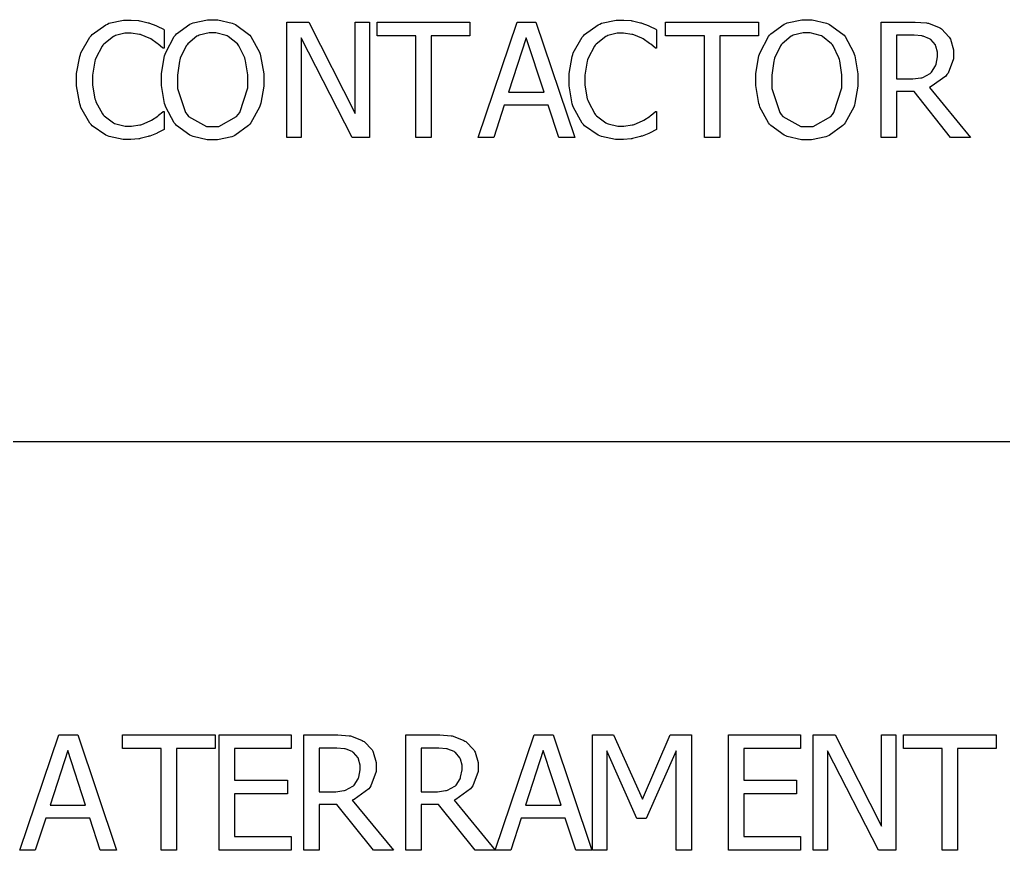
# Model space of a CAD drawing. Header units: millimetres. Extents: x 1974 to 2099, y 1386 to 1555.
# Drawn here: x 2073.307 to 2074.746, y 1479.767 to 1480.982 of the extents above; entities that cross this region are included whole.
import ezdxf

# ---------------------------------------------------------------- set-up
doc = ezdxf.new("R2010")
doc.units = ezdxf.units.MM
doc.layers.add('TEXTO', color=4, linetype='Continuous')

msp = doc.modelspace()

# ---------------------------------------------------------------- linework, layer by layer
at = {"layer": 'TEXTO', "color": 0}
for p, q in [((2073.4128, 1480.9604), (2073.4327, 1480.9747)), ((2073.4327, 1480.9747), (2073.435, 1480.9757)), ((2073.435, 1480.9757), (2073.4373, 1480.9768)), ((2073.4373, 1480.9768), (2073.4588, 1480.9816)), ((2073.4588, 1480.9816), (2073.466, 1480.9816)), ((2073.466, 1480.9816), (2073.47, 1480.9816)), ((2073.47, 1480.9816), (2073.4807, 1480.9807)), ((2073.4807, 1480.9807), (2073.482, 1480.9804)), ((2073.482, 1480.9804), (2073.4832, 1480.9802)), ((2073.4832, 1480.9802), (2073.4947, 1480.9777)), ((2073.4947, 1480.9777), (2073.4958, 1480.9773)), ((2073.4958, 1480.9773), (2073.4966, 1480.977)), ((2073.4966, 1480.977), (2073.506, 1480.9735)), ((2073.506, 1480.9735), (2073.5069, 1480.973)), ((2073.5069, 1480.973), (2073.5078, 1480.9726)), ((2073.5078, 1480.9726), (2073.5172, 1480.968)), ((2073.5361, 1480.9612), (2073.5558, 1480.9754)), ((2073.5558, 1480.9754), (2073.5581, 1480.9763)), ((2073.5581, 1480.9763), (2073.5604, 1480.9773)), ((2073.5604, 1480.9773), (2073.5817, 1480.9821)), ((2073.5817, 1480.9821), (2073.5889, 1480.9821)), ((2073.5889, 1480.9821), (2073.5967, 1480.9821)), ((2073.5967, 1480.9821), (2073.6177, 1480.9772)), ((2073.6177, 1480.9772), (2073.62, 1480.9761)), ((2073.62, 1480.9761), (2073.6223, 1480.9752)), ((2073.6223, 1480.9752), (2073.6417, 1480.9611)), ((2073.6977, 1480.8097), (2073.6977, 1480.9786)), ((2073.6977, 1480.9786), (2073.7296, 1480.9786)), ((2073.7296, 1480.9786), (2073.7976, 1480.8449)), ((2073.7976, 1480.8449), (2073.7976, 1480.9786)), ((2073.7976, 1480.9786), (2073.8185, 1480.9786)), ((2073.8185, 1480.9786), (2073.8185, 1480.8097)), ((2073.8185, 1480.9786), (2073.8185, 1480.9786)), ((2073.8295, 1480.9586), (2073.8295, 1480.9786)), ((2073.8295, 1480.9786), (2073.9654, 1480.9786)), ((2073.9654, 1480.9786), (2073.9654, 1480.9586)), ((2073.9774, 1480.8097), (2074.0344, 1480.9786)), ((2074.0344, 1480.9786), (2074.062, 1480.9786)), ((2074.062, 1480.9786), (2074.119, 1480.8097)), ((2074.1331, 1480.9604), (2074.153, 1480.9747)), ((2074.153, 1480.9747), (2074.1554, 1480.9757)), ((2074.1554, 1480.9757), (2074.1576, 1480.9768)), ((2074.1576, 1480.9768), (2074.1791, 1480.9816)), ((2074.1791, 1480.9816), (2074.1863, 1480.9816)), ((2074.1863, 1480.9816), (2074.1903, 1480.9816)), ((2074.1903, 1480.9816), (2074.201, 1480.9807)), ((2074.201, 1480.9807), (2074.2022, 1480.9804)), ((2074.2022, 1480.9804), (2074.2034, 1480.9802)), ((2074.2034, 1480.9802), (2074.2149, 1480.9777)), ((2074.2149, 1480.9777), (2074.216, 1480.9773)), ((2074.216, 1480.9773), (2074.2169, 1480.977)), ((2074.2169, 1480.977), (2074.2263, 1480.9735)), ((2074.2263, 1480.9735), (2074.2273, 1480.973)), ((2074.2273, 1480.973), (2074.2281, 1480.9726)), ((2074.2281, 1480.9726), (2074.2375, 1480.968)), ((2074.2517, 1480.9586), (2074.2517, 1480.9786)), ((2074.2517, 1480.9786), (2074.3876, 1480.9786)), ((2074.3876, 1480.9786), (2074.3876, 1480.9586)), ((2074.4054, 1480.9612), (2074.4251, 1480.9754)), ((2074.4251, 1480.9754), (2074.4274, 1480.9763)), ((2074.4274, 1480.9763), (2074.4296, 1480.9773)), ((2074.4296, 1480.9773), (2074.451, 1480.9821)), ((2074.451, 1480.9821), (2074.4582, 1480.9821)), ((2074.4582, 1480.9821), (2074.4659, 1480.9821)), ((2074.4659, 1480.9821), (2074.487, 1480.9772)), ((2074.487, 1480.9772), (2074.4893, 1480.9761)), ((2074.4893, 1480.9761), (2074.4915, 1480.9752)), ((2074.4915, 1480.9752), (2074.5109, 1480.9611)), ((2074.567, 1480.8097), (2074.567, 1480.9786)), ((2074.567, 1480.9786), (2074.6105, 1480.9786)), ((2074.6105, 1480.9786), (2074.6166, 1480.9786)), ((2074.6166, 1480.9786), (2074.6332, 1480.9773)), ((2074.6332, 1480.9773), (2074.6349, 1480.977)), ((2074.6349, 1480.977), (2074.6364, 1480.9768)), ((2074.6364, 1480.9768), (2074.652, 1480.9706)), ((2074.652, 1480.9706), (2074.6535, 1480.9696)), ((2074.6535, 1480.9696), (2074.655, 1480.9688)), ((2074.655, 1480.9688), (2074.6666, 1480.9566)), ((2073.3963, 1480.9336), (2073.4094, 1480.9565)), ((2073.4094, 1480.9565), (2073.4112, 1480.9585)), ((2073.4112, 1480.9585), (2073.4128, 1480.9604)), ((2073.4438, 1480.9574), (2073.4296, 1480.9465)), ((2073.4454, 1480.9581), (2073.4438, 1480.9574)), ((2073.447, 1480.9588), (2073.4454, 1480.9581)), ((2073.4607, 1480.9625), (2073.447, 1480.9588)), ((2073.4658, 1480.9625), (2073.4607, 1480.9625)), ((2073.4699, 1480.9625), (2073.4658, 1480.9625)), ((2073.4821, 1480.9606), (2073.4699, 1480.9625)), ((2073.4833, 1480.9602), (2073.4821, 1480.9606)), ((2073.4846, 1480.9599), (2073.4833, 1480.9602)), ((2073.4963, 1480.955), (2073.4846, 1480.9599)), ((2073.4974, 1480.9545), (2073.4963, 1480.955)), ((2073.4985, 1480.9539), (2073.4974, 1480.9545)), ((2073.5172, 1480.968), (2073.5182, 1480.9674)), ((2073.5182, 1480.9674), (2073.5182, 1480.9403)), ((2073.5204, 1480.9343), (2073.5329, 1480.9573)), ((2073.5329, 1480.9573), (2073.5346, 1480.9593)), ((2073.5346, 1480.9593), (2073.5361, 1480.9612)), ((2073.5661, 1480.9578), (2073.5526, 1480.9468)), ((2073.5676, 1480.9585), (2073.5661, 1480.9578)), ((2073.5691, 1480.9593), (2073.5676, 1480.9585)), ((2073.5837, 1480.9627), (2073.5691, 1480.9593)), ((2073.589, 1480.9627), (2073.5837, 1480.9627)), ((2073.5938, 1480.9627), (2073.589, 1480.9627)), ((2073.6087, 1480.9591), (2073.5938, 1480.9627)), ((2073.6103, 1480.9583), (2073.6087, 1480.9591)), ((2073.6119, 1480.9577), (2073.6103, 1480.9583)), ((2073.6253, 1480.9467), (2073.6119, 1480.9577)), ((2073.6417, 1480.9611), (2073.6433, 1480.9593)), ((2073.6433, 1480.9593), (2073.6449, 1480.9574)), ((2073.6433, 1480.9593), (2073.6433, 1480.9593)), ((2073.6449, 1480.9574), (2073.6574, 1480.9345)), ((2073.7933, 1480.8097), (2073.7187, 1480.9554)), ((2073.7187, 1480.9554), (2073.7187, 1480.8097)), ((2073.8862, 1480.9586), (2073.8295, 1480.9586)), ((2073.8862, 1480.8097), (2073.8862, 1480.9586)), ((2073.9654, 1480.9586), (2073.9087, 1480.9586)), ((2073.9087, 1480.9586), (2073.9087, 1480.8097)), ((2074.0477, 1480.9557), (2074.0217, 1480.8761)), ((2074.0738, 1480.8761), (2074.0477, 1480.9557)), ((2074.1166, 1480.9336), (2074.1297, 1480.9565)), ((2074.1297, 1480.9565), (2074.1314, 1480.9585)), ((2074.1314, 1480.9585), (2074.1331, 1480.9604)), ((2074.164, 1480.9574), (2074.1499, 1480.9465)), ((2074.1656, 1480.9581), (2074.164, 1480.9574)), ((2074.1672, 1480.9588), (2074.1656, 1480.9581)), ((2074.181, 1480.9625), (2074.1672, 1480.9588)), ((2074.1861, 1480.9625), (2074.181, 1480.9625)), ((2074.1902, 1480.9625), (2074.1861, 1480.9625)), ((2074.2024, 1480.9606), (2074.1902, 1480.9625)), ((2074.2037, 1480.9602), (2074.2024, 1480.9606)), ((2074.2049, 1480.9599), (2074.2037, 1480.9602)), ((2074.2167, 1480.955), (2074.2049, 1480.9599)), ((2074.2177, 1480.9545), (2074.2167, 1480.955)), ((2074.2188, 1480.9539), (2074.2177, 1480.9545)), ((2074.2375, 1480.968), (2074.2385, 1480.9674)), ((2074.2385, 1480.9674), (2074.2385, 1480.9403)), ((2074.3084, 1480.9586), (2074.2517, 1480.9586)), ((2074.3084, 1480.8097), (2074.3084, 1480.9586)), ((2074.3876, 1480.9586), (2074.3309, 1480.9586)), ((2074.3309, 1480.9586), (2074.3309, 1480.8097)), ((2074.3897, 1480.9343), (2074.4022, 1480.9573)), ((2074.4022, 1480.9573), (2074.4038, 1480.9593)), ((2074.4038, 1480.9593), (2074.4054, 1480.9612)), ((2074.4353, 1480.9578), (2074.4219, 1480.9468)), ((2074.4369, 1480.9585), (2074.4353, 1480.9578)), ((2074.4384, 1480.9593), (2074.4369, 1480.9585)), ((2074.4529, 1480.9627), (2074.4384, 1480.9593)), ((2074.4582, 1480.9627), (2074.4529, 1480.9627)), ((2074.4631, 1480.9627), (2074.4582, 1480.9627)), ((2074.4779, 1480.9591), (2074.4631, 1480.9627)), ((2074.4796, 1480.9583), (2074.4779, 1480.9591)), ((2074.4811, 1480.9577), (2074.4796, 1480.9583)), ((2074.4945, 1480.9467), (2074.4811, 1480.9577)), ((2074.5109, 1480.9611), (2074.5126, 1480.9593)), ((2074.5126, 1480.9593), (2074.5141, 1480.9574)), ((2074.5126, 1480.9593), (2074.5126, 1480.9593)), ((2074.5141, 1480.9574), (2074.5266, 1480.9345)), ((2074.6116, 1480.9593), (2074.5894, 1480.9593)), ((2074.5894, 1480.9593), (2074.5894, 1480.8956)), ((2074.6153, 1480.9593), (2074.6116, 1480.9593)), ((2074.6264, 1480.9583), (2074.6153, 1480.9593)), ((2074.6274, 1480.9581), (2074.6264, 1480.9583)), ((2074.6285, 1480.9579), (2074.6274, 1480.9581)), ((2074.6377, 1480.9541), (2074.6285, 1480.9579)), ((2074.6666, 1480.9566), (2074.6675, 1480.955)), ((2074.6675, 1480.955), (2074.6684, 1480.9536)), ((2073.4272, 1480.9436), (2073.418, 1480.9256)), ((2073.4284, 1480.945), (2073.4272, 1480.9436)), ((2073.4296, 1480.9465), (2073.4284, 1480.945)), ((2073.508, 1480.9475), (2073.4985, 1480.9539)), ((2073.5088, 1480.9468), (2073.508, 1480.9475)), ((2073.5095, 1480.9462), (2073.5088, 1480.9468)), ((2073.5158, 1480.9408), (2073.5095, 1480.9462)), ((2073.5164, 1480.9403), (2073.5158, 1480.9408)), ((2073.5182, 1480.9403), (2073.5164, 1480.9403)), ((2073.5503, 1480.9439), (2073.5417, 1480.9259)), ((2073.5515, 1480.9452), (2073.5503, 1480.9439)), ((2073.5526, 1480.9468), (2073.5515, 1480.9452)), ((2073.6264, 1480.9452), (2073.6253, 1480.9467)), ((2073.6275, 1480.9439), (2073.6264, 1480.9452)), ((2073.6359, 1480.9261), (2073.6275, 1480.9439)), ((2074.1475, 1480.9436), (2074.1383, 1480.9256)), ((2074.1488, 1480.945), (2074.1475, 1480.9436)), ((2074.1499, 1480.9465), (2074.1488, 1480.945)), ((2074.2283, 1480.9475), (2074.2188, 1480.9539)), ((2074.2291, 1480.9468), (2074.2283, 1480.9475)), ((2074.2299, 1480.9462), (2074.2291, 1480.9468)), ((2074.2362, 1480.9408), (2074.2299, 1480.9462)), ((2074.2367, 1480.9403), (2074.2362, 1480.9408)), ((2074.2385, 1480.9403), (2074.2367, 1480.9403)), ((2074.4195, 1480.9439), (2074.411, 1480.9259)), ((2074.4207, 1480.9452), (2074.4195, 1480.9439)), ((2074.4219, 1480.9468), (2074.4207, 1480.9452)), ((2074.4957, 1480.9452), (2074.4945, 1480.9467)), ((2074.4967, 1480.9439), (2074.4957, 1480.9452)), ((2074.5052, 1480.9261), (2074.4967, 1480.9439)), ((2074.6386, 1480.9535), (2074.6377, 1480.9541)), ((2074.6394, 1480.9529), (2074.6386, 1480.9535)), ((2074.6462, 1480.9452), (2074.6394, 1480.9529)), ((2074.6466, 1480.9442), (2074.6462, 1480.9452)), ((2074.647, 1480.9433), (2074.6466, 1480.9442)), ((2074.6492, 1480.9344), (2074.647, 1480.9433)), ((2074.6684, 1480.9536), (2074.6726, 1480.938)), ((2073.39, 1480.9033), (2073.3945, 1480.9283)), ((2073.3945, 1480.9283), (2073.3955, 1480.931)), ((2073.3955, 1480.931), (2073.3963, 1480.9336)), ((2073.418, 1480.9256), (2073.4174, 1480.9233)), ((2073.5143, 1480.9036), (2073.5186, 1480.929)), ((2073.5186, 1480.929), (2073.5195, 1480.9316)), ((2073.5195, 1480.9316), (2073.5204, 1480.9343)), ((2073.5417, 1480.9259), (2073.5412, 1480.9236)), ((2073.6366, 1480.9238), (2073.6359, 1480.9261)), ((2073.6574, 1480.9345), (2073.6583, 1480.9317)), ((2073.6583, 1480.9317), (2073.6592, 1480.929)), ((2073.6592, 1480.929), (2073.6637, 1480.9029)), ((2074.1104, 1480.9033), (2074.1147, 1480.9283)), ((2074.1147, 1480.9283), (2074.1157, 1480.931)), ((2074.1157, 1480.931), (2074.1166, 1480.9336)), ((2074.1383, 1480.9256), (2074.1376, 1480.9233)), ((2074.3835, 1480.9036), (2074.3879, 1480.929)), ((2074.3879, 1480.929), (2074.3888, 1480.9316)), ((2074.3888, 1480.9316), (2074.3897, 1480.9343)), ((2074.411, 1480.9259), (2074.4104, 1480.9236)), ((2074.5059, 1480.9238), (2074.5052, 1480.9261)), ((2074.5266, 1480.9345), (2074.5276, 1480.9317)), ((2074.5276, 1480.9317), (2074.5285, 1480.929)), ((2074.5285, 1480.929), (2074.5329, 1480.9029)), ((2074.6472, 1480.9168), (2074.6492, 1480.9276)), ((2074.6492, 1480.9311), (2074.6492, 1480.9344)), ((2074.6492, 1480.9276), (2074.6492, 1480.9311)), ((2074.6492, 1480.9311), (2074.6492, 1480.9311)), ((2074.6726, 1480.938), (2074.6726, 1480.9327)), ((2074.6726, 1480.9327), (2074.6726, 1480.925)), ((2073.4167, 1480.9212), (2073.4134, 1480.9008)), ((2073.4174, 1480.9233), (2073.4167, 1480.9212)), ((2073.5406, 1480.9215), (2073.5377, 1480.901)), ((2073.5412, 1480.9236), (2073.5406, 1480.9215)), ((2073.6372, 1480.9217), (2073.6366, 1480.9238)), ((2073.6403, 1480.9016), (2073.6372, 1480.9217)), ((2074.1369, 1480.9212), (2074.1337, 1480.9008)), ((2074.1376, 1480.9233), (2074.1369, 1480.9212)), ((2074.4098, 1480.9215), (2074.4069, 1480.901)), ((2074.4104, 1480.9236), (2074.4098, 1480.9215)), ((2074.5065, 1480.9217), (2074.5059, 1480.9238)), ((2074.5096, 1480.9016), (2074.5065, 1480.9217)), ((2074.6404, 1480.9052), (2074.6464, 1480.9146)), ((2074.6464, 1480.9146), (2074.6468, 1480.9157)), ((2074.6468, 1480.9157), (2074.6472, 1480.9168)), ((2074.6726, 1480.925), (2074.6648, 1480.9038)), ((2073.39, 1480.8939), (2073.39, 1480.9033)), ((2073.4134, 1480.9008), (2073.4134, 1480.8939)), ((2073.5143, 1480.8941), (2073.5143, 1480.9036)), ((2073.5377, 1480.901), (2073.5377, 1480.8941)), ((2073.6403, 1480.8941), (2073.6403, 1480.9016)), ((2073.6637, 1480.9029), (2073.6637, 1480.8941)), ((2074.1104, 1480.8939), (2074.1104, 1480.9033)), ((2074.1337, 1480.9008), (2074.1337, 1480.8939)), ((2074.3835, 1480.8941), (2074.3835, 1480.9036)), ((2074.4069, 1480.901), (2074.4069, 1480.8941)), ((2074.5096, 1480.8941), (2074.5096, 1480.9016)), ((2074.5329, 1480.9029), (2074.5329, 1480.8941)), ((2074.6135, 1480.8956), (2074.6252, 1480.8971)), ((2074.6252, 1480.8971), (2074.6266, 1480.8972)), ((2074.6266, 1480.8972), (2074.6278, 1480.8975)), ((2074.6278, 1480.8975), (2074.6387, 1480.9034)), ((2074.6387, 1480.9034), (2074.6396, 1480.9043)), ((2074.6396, 1480.9043), (2074.6404, 1480.9052)), ((2074.6617, 1480.8997), (2074.6403, 1480.8843)), ((2074.6632, 1480.9017), (2074.6617, 1480.8997)), ((2074.6648, 1480.9038), (2074.6632, 1480.9017)), ((2073.39, 1480.8852), (2073.39, 1480.8939)), ((2073.3946, 1480.859), (2073.39, 1480.8852)), ((2073.4134, 1480.8939), (2073.4134, 1480.8865)), ((2073.4134, 1480.8865), (2073.4168, 1480.8662)), ((2073.5143, 1480.8856), (2073.5143, 1480.8941)), ((2073.5186, 1480.8597), (2073.5143, 1480.8856)), ((2073.5377, 1480.8941), (2073.5377, 1480.8815)), ((2073.6287, 1480.8462), (2073.6403, 1480.8822)), ((2073.6403, 1480.8822), (2073.6403, 1480.8941)), ((2073.6403, 1480.8941), (2073.6403, 1480.8941)), ((2073.6637, 1480.8849), (2073.6593, 1480.8598)), ((2073.6637, 1480.8941), (2073.6637, 1480.8849)), ((2074.1104, 1480.8852), (2074.1104, 1480.8939)), ((2074.1149, 1480.859), (2074.1104, 1480.8852)), ((2074.1337, 1480.8939), (2074.1337, 1480.8865)), ((2074.1337, 1480.8865), (2074.1371, 1480.8662)), ((2074.3835, 1480.8856), (2074.3835, 1480.8941)), ((2074.3879, 1480.8597), (2074.3835, 1480.8856)), ((2074.4069, 1480.8941), (2074.4069, 1480.8815)), ((2074.4979, 1480.8462), (2074.5096, 1480.8822)), ((2074.5096, 1480.8822), (2074.5096, 1480.8941)), ((2074.5096, 1480.8941), (2074.5096, 1480.8941)), ((2074.5329, 1480.8849), (2074.5286, 1480.8598)), ((2074.5329, 1480.8941), (2074.5329, 1480.8849)), ((2074.5894, 1480.8956), (2074.6092, 1480.8956)), ((2074.6092, 1480.8956), (2074.6135, 1480.8956)), ((2074.6403, 1480.8843), (2074.6376, 1480.8831)), ((2074.6376, 1480.8831), (2074.6978, 1480.8097)), ((2074.6376, 1480.8831), (2074.6376, 1480.8831)), ((2073.5377, 1480.8815), (2073.5492, 1480.8462)), ((2074.0217, 1480.8761), (2074.0738, 1480.8761)), ((2074.0217, 1480.8761), (2074.0217, 1480.8761)), ((2074.4069, 1480.8815), (2074.4185, 1480.8462)), ((2074.615, 1480.8769), (2074.5894, 1480.8769)), ((2074.5894, 1480.8769), (2074.5894, 1480.8097)), ((2074.6686, 1480.8097), (2074.615, 1480.8769)), ((2073.3955, 1480.8562), (2073.3946, 1480.859)), ((2073.3964, 1480.8535), (2073.3955, 1480.8562)), ((2073.4095, 1480.8306), (2073.3964, 1480.8535)), ((2073.4168, 1480.8662), (2073.4176, 1480.8641)), ((2073.4176, 1480.8641), (2073.4183, 1480.862)), ((2073.4183, 1480.862), (2073.4277, 1480.8444)), ((2073.5195, 1480.8569), (2073.5186, 1480.8597)), ((2073.5203, 1480.8541), (2073.5195, 1480.8569)), ((2073.5328, 1480.8312), (2073.5203, 1480.8541)), ((2073.6576, 1480.8543), (2073.645, 1480.8312)), ((2073.6584, 1480.857), (2073.6576, 1480.8543)), ((2073.6593, 1480.8598), (2073.6584, 1480.857)), ((2074.0155, 1480.8569), (2074.0001, 1480.8097)), ((2074.08, 1480.8569), (2074.0155, 1480.8569)), ((2074.0953, 1480.8097), (2074.08, 1480.8569)), ((2074.1159, 1480.8562), (2074.1149, 1480.859)), ((2074.1168, 1480.8535), (2074.1159, 1480.8562)), ((2074.1297, 1480.8306), (2074.1168, 1480.8535)), ((2074.1371, 1480.8662), (2074.1379, 1480.8641)), ((2074.1379, 1480.8641), (2074.1386, 1480.862)), ((2074.1386, 1480.862), (2074.1481, 1480.8444)), ((2074.3888, 1480.8569), (2074.3879, 1480.8597)), ((2074.3896, 1480.8541), (2074.3888, 1480.8569)), ((2074.4021, 1480.8312), (2074.3896, 1480.8541)), ((2074.5268, 1480.8543), (2074.5142, 1480.8312)), ((2074.5277, 1480.857), (2074.5268, 1480.8543)), ((2074.5286, 1480.8598), (2074.5277, 1480.857)), ((2073.4277, 1480.8444), (2073.429, 1480.8429)), ((2073.429, 1480.8429), (2073.4302, 1480.8415)), ((2073.4302, 1480.8415), (2073.444, 1480.8311)), ((2073.4995, 1480.8351), (2073.5086, 1480.8411)), ((2073.5086, 1480.8411), (2073.5093, 1480.8417)), ((2073.5093, 1480.8417), (2073.51, 1480.8423)), ((2073.51, 1480.8423), (2073.516, 1480.8475)), ((2073.516, 1480.8475), (2073.5165, 1480.8479)), ((2073.5165, 1480.8479), (2073.5182, 1480.8479)), ((2073.5182, 1480.8479), (2073.5182, 1480.8212)), ((2073.5492, 1480.8462), (2073.5516, 1480.8432)), ((2073.5516, 1480.8432), (2073.5539, 1480.8403)), ((2073.5539, 1480.8403), (2073.5802, 1480.8256)), ((2073.5983, 1480.8256), (2073.6241, 1480.8403)), ((2073.6241, 1480.8403), (2073.6264, 1480.8432)), ((2073.6264, 1480.8432), (2073.6287, 1480.8462)), ((2074.1481, 1480.8444), (2074.1493, 1480.8429)), ((2074.1493, 1480.8429), (2074.1505, 1480.8415)), ((2074.1505, 1480.8415), (2074.1643, 1480.8311)), ((2074.2199, 1480.8351), (2074.2289, 1480.8411)), ((2074.2289, 1480.8411), (2074.2297, 1480.8417)), ((2074.2297, 1480.8417), (2074.2304, 1480.8423)), ((2074.2304, 1480.8423), (2074.2363, 1480.8475)), ((2074.2363, 1480.8475), (2074.2368, 1480.8479)), ((2074.2368, 1480.8479), (2074.2385, 1480.8479)), ((2074.2385, 1480.8479), (2074.2385, 1480.8212)), ((2074.4185, 1480.8462), (2074.4208, 1480.8432)), ((2074.4208, 1480.8432), (2074.4231, 1480.8403)), ((2074.4231, 1480.8403), (2074.4494, 1480.8256)), ((2074.4676, 1480.8256), (2074.4934, 1480.8403)), ((2074.4934, 1480.8403), (2074.4957, 1480.8432)), ((2074.4957, 1480.8432), (2074.4979, 1480.8462)), ((2073.4113, 1480.8287), (2073.4095, 1480.8306)), ((2073.4129, 1480.827), (2073.4113, 1480.8287)), ((2073.4329, 1480.8132), (2073.4129, 1480.827)), ((2073.444, 1480.8311), (2073.4456, 1480.8303)), ((2073.4456, 1480.8303), (2073.4472, 1480.8296)), ((2073.4472, 1480.8296), (2073.4611, 1480.8261)), ((2073.4611, 1480.8261), (2073.4658, 1480.8261)), ((2073.4658, 1480.8261), (2073.4702, 1480.8261)), ((2073.4702, 1480.8261), (2073.4824, 1480.8281)), ((2073.4824, 1480.8281), (2073.4838, 1480.8284)), ((2073.4838, 1480.8284), (2073.4852, 1480.8288)), ((2073.4852, 1480.8288), (2073.4975, 1480.8339)), ((2073.4975, 1480.8339), (2073.4986, 1480.8345)), ((2073.4986, 1480.8345), (2073.4995, 1480.8351)), ((2073.5345, 1480.8292), (2073.5328, 1480.8312)), ((2073.5361, 1480.8274), (2073.5345, 1480.8292)), ((2073.5557, 1480.813), (2073.5361, 1480.8274)), ((2073.5802, 1480.8256), (2073.589, 1480.8256)), ((2073.589, 1480.8256), (2073.5983, 1480.8256)), ((2073.6416, 1480.8273), (2073.6215, 1480.8127)), ((2073.6433, 1480.8292), (2073.6416, 1480.8273)), ((2073.645, 1480.8312), (2073.6433, 1480.8292)), ((2074.1315, 1480.8287), (2074.1297, 1480.8306)), ((2074.1331, 1480.827), (2074.1315, 1480.8287)), ((2074.1532, 1480.8132), (2074.1331, 1480.827)), ((2074.1643, 1480.8311), (2074.1659, 1480.8303)), ((2074.1659, 1480.8303), (2074.1675, 1480.8296)), ((2074.1675, 1480.8296), (2074.1815, 1480.8261)), ((2074.1815, 1480.8261), (2074.1861, 1480.8261)), ((2074.1861, 1480.8261), (2074.1906, 1480.8261)), ((2074.1906, 1480.8261), (2074.2027, 1480.8281)), ((2074.2027, 1480.8281), (2074.2042, 1480.8284)), ((2074.2042, 1480.8284), (2074.2055, 1480.8288)), ((2074.2055, 1480.8288), (2074.2177, 1480.8339)), ((2074.2177, 1480.8339), (2074.2189, 1480.8345)), ((2074.2189, 1480.8345), (2074.2199, 1480.8351)), ((2074.4037, 1480.8292), (2074.4021, 1480.8312)), ((2074.4054, 1480.8274), (2074.4037, 1480.8292)), ((2074.425, 1480.813), (2074.4054, 1480.8274)), ((2074.4494, 1480.8256), (2074.4582, 1480.8256)), ((2074.4582, 1480.8256), (2074.4676, 1480.8256)), ((2074.5108, 1480.8273), (2074.4907, 1480.8127)), ((2074.5126, 1480.8292), (2074.5108, 1480.8273)), ((2074.5142, 1480.8312), (2074.5126, 1480.8292)), ((2073.4352, 1480.8122), (2073.4329, 1480.8132)), ((2073.4375, 1480.8113), (2073.4352, 1480.8122)), ((2073.458, 1480.8066), (2073.4375, 1480.8113)), ((2073.4945, 1480.8111), (2073.4831, 1480.8082)), ((2073.4958, 1480.8115), (2073.4945, 1480.8111)), ((2073.4969, 1480.8119), (2073.4958, 1480.8115)), ((2073.5068, 1480.8158), (2073.4969, 1480.8119)), ((2073.5077, 1480.8161), (2073.5068, 1480.8158)), ((2073.5085, 1480.8166), (2073.5077, 1480.8161)), ((2073.5172, 1480.8208), (2073.5085, 1480.8166)), ((2073.5182, 1480.8212), (2073.5172, 1480.8208)), ((2073.558, 1480.812), (2073.5557, 1480.813)), ((2073.5603, 1480.811), (2073.558, 1480.812)), ((2073.5811, 1480.8061), (2073.5603, 1480.811)), ((2073.6169, 1480.8109), (2073.5959, 1480.8061)), ((2073.6193, 1480.8118), (2073.6169, 1480.8109)), ((2073.6215, 1480.8127), (2073.6193, 1480.8118)), ((2074.1556, 1480.8122), (2074.1532, 1480.8132)), ((2074.1578, 1480.8113), (2074.1556, 1480.8122)), ((2074.1784, 1480.8066), (2074.1578, 1480.8113)), ((2074.2147, 1480.8111), (2074.2034, 1480.8082)), ((2074.216, 1480.8115), (2074.2147, 1480.8111)), ((2074.2171, 1480.8119), (2074.216, 1480.8115)), ((2074.2272, 1480.8158), (2074.2171, 1480.8119)), ((2074.228, 1480.8161), (2074.2272, 1480.8158)), ((2074.2288, 1480.8166), (2074.228, 1480.8161)), ((2074.2375, 1480.8208), (2074.2288, 1480.8166)), ((2074.2385, 1480.8212), (2074.2375, 1480.8208)), ((2074.4273, 1480.812), (2074.425, 1480.813)), ((2074.4295, 1480.811), (2074.4273, 1480.812)), ((2074.4504, 1480.8061), (2074.4295, 1480.811)), ((2074.4862, 1480.8109), (2074.4651, 1480.8061)), ((2074.4885, 1480.8118), (2074.4862, 1480.8109)), ((2074.4907, 1480.8127), (2074.4885, 1480.8118)), ((2073.4657, 1480.8066), (2073.458, 1480.8066)), ((2073.4695, 1480.8066), (2073.4657, 1480.8066)), ((2073.4657, 1480.8066), (2073.4657, 1480.8066)), ((2073.481, 1480.8077), (2073.4695, 1480.8066)), ((2073.4821, 1480.8079), (2073.481, 1480.8077)), ((2073.4831, 1480.8082), (2073.4821, 1480.8079)), ((2073.5889, 1480.8061), (2073.5811, 1480.8061)), ((2073.5959, 1480.8061), (2073.5889, 1480.8061)), ((2073.7187, 1480.8097), (2073.6977, 1480.8097)), ((2073.8185, 1480.8097), (2073.7933, 1480.8097)), ((2073.9087, 1480.8097), (2073.8862, 1480.8097)), ((2073.9087, 1480.8097), (2073.9087, 1480.8097)), ((2074.0001, 1480.8097), (2073.9774, 1480.8097)), ((2074.0001, 1480.8097), (2074.0001, 1480.8097)), ((2074.119, 1480.8097), (2074.0953, 1480.8097)), ((2074.186, 1480.8066), (2074.1784, 1480.8066)), ((2074.1898, 1480.8066), (2074.186, 1480.8066)), ((2074.186, 1480.8066), (2074.186, 1480.8066)), ((2074.2013, 1480.8077), (2074.1898, 1480.8066)), ((2074.2024, 1480.8079), (2074.2013, 1480.8077)), ((2074.2034, 1480.8082), (2074.2024, 1480.8079)), ((2074.3309, 1480.8097), (2074.3084, 1480.8097)), ((2074.3309, 1480.8097), (2074.3309, 1480.8097)), ((2074.4582, 1480.8061), (2074.4504, 1480.8061)), ((2074.4651, 1480.8061), (2074.4582, 1480.8061)), ((2074.5894, 1480.8097), (2074.567, 1480.8097)), ((2074.6978, 1480.8097), (2074.6686, 1480.8097)), ((2098.7779, 1480.3642), (2069.8934, 1480.3642)), ((2073.3069, 1479.7667), (2073.3638, 1479.9356)), ((2073.3638, 1479.9356), (2073.3916, 1479.9356)), ((2073.3916, 1479.9356), (2073.4485, 1479.7667)), ((2073.4569, 1479.9156), (2073.4569, 1479.9356)), ((2073.4569, 1479.9356), (2073.5928, 1479.9356)), ((2073.5928, 1479.9356), (2073.5928, 1479.9156)), ((2073.5984, 1479.7667), (2073.5984, 1479.9356)), ((2073.5984, 1479.9356), (2073.7039, 1479.9356)), ((2073.7039, 1479.9356), (2073.7039, 1479.9156)), ((2073.7226, 1479.7667), (2073.7226, 1479.9356)), ((2073.7226, 1479.9356), (2073.7661, 1479.9356)), ((2073.7661, 1479.9356), (2073.7722, 1479.9356)), ((2073.7722, 1479.9356), (2073.7888, 1479.9343)), ((2073.7888, 1479.9343), (2073.7905, 1479.934)), ((2073.7905, 1479.934), (2073.792, 1479.9338)), ((2073.792, 1479.9338), (2073.8076, 1479.9276)), ((2073.8716, 1479.7667), (2073.8716, 1479.9356)), ((2073.8716, 1479.9356), (2073.9151, 1479.9356)), ((2073.9151, 1479.9356), (2073.9212, 1479.9356)), ((2073.9212, 1479.9356), (2073.9378, 1479.9343)), ((2073.9378, 1479.9343), (2073.9395, 1479.934)), ((2073.9395, 1479.934), (2073.941, 1479.9338)), ((2073.941, 1479.9338), (2073.9566, 1479.9276)), ((2074.0023, 1479.7667), (2074.0592, 1479.9356)), ((2074.0592, 1479.9356), (2074.087, 1479.9356)), ((2074.087, 1479.9356), (2074.1438, 1479.7667)), ((2074.1448, 1479.7667), (2074.1448, 1479.9356)), ((2074.1448, 1479.9356), (2074.1754, 1479.9356)), ((2074.1754, 1479.9356), (2074.2176, 1479.8415)), ((2074.2176, 1479.8415), (2074.2584, 1479.9356)), ((2074.2584, 1479.9356), (2074.2895, 1479.9356)), ((2074.2895, 1479.9356), (2074.2895, 1479.7667)), ((2074.2895, 1479.9356), (2074.2895, 1479.9356)), ((2074.3434, 1479.7667), (2074.3434, 1479.9356)), ((2074.3434, 1479.9356), (2074.449, 1479.9356)), ((2074.449, 1479.9356), (2074.449, 1479.9156)), ((2074.4676, 1479.7667), (2074.4676, 1479.9356)), ((2074.4676, 1479.9356), (2074.4995, 1479.9356)), ((2074.4995, 1479.9356), (2074.5675, 1479.8019)), ((2074.5675, 1479.8019), (2074.5675, 1479.9356)), ((2074.5675, 1479.9356), (2074.5884, 1479.9356)), ((2074.5884, 1479.9356), (2074.5884, 1479.7667)), ((2074.5884, 1479.9356), (2074.5884, 1479.9356)), ((2074.5994, 1479.9156), (2074.5994, 1479.9356)), ((2074.5994, 1479.9356), (2074.7353, 1479.9356)), ((2074.7353, 1479.9356), (2074.7353, 1479.9156)), ((2073.8076, 1479.9276), (2073.8091, 1479.9266)), ((2073.8091, 1479.9266), (2073.8106, 1479.9257)), ((2073.8106, 1479.9257), (2073.8222, 1479.9135)), ((2073.9566, 1479.9276), (2073.9581, 1479.9266)), ((2073.9581, 1479.9266), (2073.9596, 1479.9257)), ((2073.9596, 1479.9257), (2073.9712, 1479.9135)), ((2073.3771, 1479.9126), (2073.3511, 1479.833)), ((2073.4032, 1479.833), (2073.3771, 1479.9126)), ((2073.5136, 1479.9156), (2073.4569, 1479.9156)), ((2073.5136, 1479.7667), (2073.5136, 1479.9156)), ((2073.5928, 1479.9156), (2073.5361, 1479.9156)), ((2073.5361, 1479.9156), (2073.5361, 1479.7667)), ((2073.7039, 1479.9156), (2073.6208, 1479.9156)), ((2073.6208, 1479.9156), (2073.6208, 1479.8694)), ((2073.7673, 1479.9163), (2073.745, 1479.9163)), ((2073.745, 1479.9163), (2073.745, 1479.8525)), ((2073.7709, 1479.9163), (2073.7673, 1479.9163)), ((2073.782, 1479.9153), (2073.7709, 1479.9163)), ((2073.783, 1479.915), (2073.782, 1479.9153)), ((2073.7841, 1479.9148), (2073.783, 1479.915)), ((2073.7933, 1479.9111), (2073.7841, 1479.9148)), ((2073.7942, 1479.9105), (2073.7933, 1479.9111)), ((2073.795, 1479.9099), (2073.7942, 1479.9105)), ((2073.8017, 1479.9021), (2073.795, 1479.9099)), ((2073.8222, 1479.9135), (2073.8231, 1479.912)), ((2073.8231, 1479.912), (2073.8239, 1479.9105)), ((2073.8239, 1479.9105), (2073.8283, 1479.895)), ((2073.9162, 1479.9163), (2073.894, 1479.9163)), ((2073.894, 1479.9163), (2073.894, 1479.8525)), ((2073.9199, 1479.9163), (2073.9162, 1479.9163)), ((2073.931, 1479.9153), (2073.9199, 1479.9163)), ((2073.932, 1479.915), (2073.931, 1479.9153)), ((2073.9331, 1479.9148), (2073.932, 1479.915)), ((2073.9423, 1479.9111), (2073.9331, 1479.9148)), ((2073.9432, 1479.9105), (2073.9423, 1479.9111)), ((2073.9441, 1479.9099), (2073.9432, 1479.9105)), ((2073.9508, 1479.9021), (2073.9441, 1479.9099)), ((2073.9712, 1479.9135), (2073.9721, 1479.912)), ((2073.9721, 1479.912), (2073.973, 1479.9105)), ((2073.973, 1479.9105), (2073.9772, 1479.895)), ((2074.0725, 1479.9126), (2074.0465, 1479.833)), ((2074.0986, 1479.833), (2074.0725, 1479.9126)), ((2074.2095, 1479.8132), (2074.1658, 1479.9121)), ((2074.1658, 1479.9121), (2074.1658, 1479.7667)), ((2074.2671, 1479.9121), (2074.2231, 1479.8132)), ((2074.2671, 1479.7667), (2074.2671, 1479.9121)), ((2074.449, 1479.9156), (2074.3659, 1479.9156)), ((2074.3659, 1479.9156), (2074.3659, 1479.8694)), ((2074.5632, 1479.7667), (2074.4886, 1479.9123)), ((2074.4886, 1479.9123), (2074.4886, 1479.7667)), ((2074.6561, 1479.9156), (2074.5994, 1479.9156)), ((2074.6561, 1479.7667), (2074.6561, 1479.9156)), ((2074.7353, 1479.9156), (2074.6786, 1479.9156)), ((2074.6786, 1479.9156), (2074.6786, 1479.7667)), ((2073.8022, 1479.9011), (2073.8017, 1479.9021)), ((2073.8026, 1479.9002), (2073.8022, 1479.9011)), ((2073.8048, 1479.8913), (2073.8026, 1479.9002)), ((2073.8048, 1479.888), (2073.8048, 1479.8913)), ((2073.8283, 1479.895), (2073.8283, 1479.8897)), ((2073.8283, 1479.8897), (2073.8283, 1479.882)), ((2073.9512, 1479.9011), (2073.9508, 1479.9021)), ((2073.9516, 1479.9002), (2073.9512, 1479.9011)), ((2073.9538, 1479.8913), (2073.9516, 1479.9002)), ((2073.9538, 1479.888), (2073.9538, 1479.8913)), ((2073.9772, 1479.895), (2073.9772, 1479.8897)), ((2073.9772, 1479.8897), (2073.9772, 1479.882)), ((2073.8029, 1479.8738), (2073.8048, 1479.8845)), ((2073.8048, 1479.8845), (2073.8048, 1479.888)), ((2073.8048, 1479.888), (2073.8048, 1479.888)), ((2073.8283, 1479.882), (2073.8205, 1479.8609)), ((2073.9518, 1479.8738), (2073.9538, 1479.8845)), ((2073.9538, 1479.8845), (2073.9538, 1479.888)), ((2073.9538, 1479.888), (2073.9538, 1479.888)), ((2073.9772, 1479.882), (2073.9694, 1479.8609)), ((2073.6208, 1479.8694), (2073.6983, 1479.8694)), ((2073.6983, 1479.8694), (2073.6983, 1479.8494)), ((2073.7943, 1479.8604), (2073.7952, 1479.8612)), ((2073.7952, 1479.8612), (2073.796, 1479.8621)), ((2073.796, 1479.8621), (2073.8021, 1479.8715)), ((2073.8021, 1479.8715), (2073.8025, 1479.8726)), ((2073.8025, 1479.8726), (2073.8029, 1479.8738)), ((2073.8205, 1479.8609), (2073.8189, 1479.8587)), ((2073.9433, 1479.8604), (2073.9443, 1479.8612)), ((2073.9443, 1479.8612), (2073.945, 1479.8621)), ((2073.945, 1479.8621), (2073.9511, 1479.8715)), ((2073.9511, 1479.8715), (2073.9514, 1479.8726)), ((2073.9514, 1479.8726), (2073.9518, 1479.8738)), ((2073.9694, 1479.8609), (2073.9678, 1479.8587)), ((2074.3659, 1479.8694), (2074.4433, 1479.8694)), ((2074.4433, 1479.8694), (2074.4433, 1479.8494)), ((2073.6983, 1479.8494), (2073.6208, 1479.8494)), ((2073.6208, 1479.8494), (2073.6208, 1479.7867)), ((2073.745, 1479.8525), (2073.7648, 1479.8525)), ((2073.7648, 1479.8525), (2073.7691, 1479.8525)), ((2073.7691, 1479.8525), (2073.7808, 1479.854)), ((2073.7808, 1479.854), (2073.7821, 1479.8543)), ((2073.7821, 1479.8543), (2073.7834, 1479.8545)), ((2073.7834, 1479.8545), (2073.7943, 1479.8604)), ((2073.8173, 1479.8566), (2073.7959, 1479.8412)), ((2073.8189, 1479.8587), (2073.8173, 1479.8566)), ((2073.894, 1479.8525), (2073.9138, 1479.8525)), ((2073.9138, 1479.8525), (2073.9181, 1479.8525)), ((2073.9181, 1479.8525), (2073.9298, 1479.854)), ((2073.9298, 1479.854), (2073.9312, 1479.8543)), ((2073.9312, 1479.8543), (2073.9324, 1479.8545)), ((2073.9324, 1479.8545), (2073.9433, 1479.8604)), ((2073.9663, 1479.8566), (2073.9449, 1479.8412)), ((2073.9678, 1479.8587), (2073.9663, 1479.8566)), ((2074.4433, 1479.8494), (2074.3659, 1479.8494)), ((2074.3659, 1479.8494), (2074.3659, 1479.7867)), ((2073.3511, 1479.833), (2073.4032, 1479.833)), ((2073.3511, 1479.833), (2073.3511, 1479.833)), ((2073.7707, 1479.8338), (2073.745, 1479.8338)), ((2073.745, 1479.8338), (2073.745, 1479.7667)), ((2073.8242, 1479.7667), (2073.7707, 1479.8338)), ((2073.7959, 1479.8412), (2073.7932, 1479.8402)), ((2073.7932, 1479.8402), (2073.8534, 1479.7667)), ((2073.7932, 1479.8402), (2073.7932, 1479.8402)), ((2073.9196, 1479.8338), (2073.894, 1479.8338)), ((2073.894, 1479.8338), (2073.894, 1479.7667)), ((2073.9732, 1479.7667), (2073.9196, 1479.8338)), ((2073.9449, 1479.8412), (2073.9422, 1479.8402)), ((2073.9422, 1479.8402), (2074.0024, 1479.7667)), ((2073.9422, 1479.8402), (2073.9422, 1479.8402)), ((2074.0465, 1479.833), (2074.0986, 1479.833)), ((2074.0465, 1479.833), (2074.0465, 1479.833)), ((2073.3449, 1479.8139), (2073.3296, 1479.7667)), ((2073.4094, 1479.8139), (2073.3449, 1479.8139)), ((2073.4247, 1479.7667), (2073.4094, 1479.8139)), ((2074.0403, 1479.8139), (2074.025, 1479.7667)), ((2074.1048, 1479.8139), (2074.0403, 1479.8139)), ((2074.1201, 1479.7667), (2074.1048, 1479.8139)), ((2074.2231, 1479.8132), (2074.2095, 1479.8132)), ((2073.6208, 1479.7867), (2073.7039, 1479.7867)), ((2073.7039, 1479.7867), (2073.7039, 1479.7667)), ((2074.3659, 1479.7867), (2074.449, 1479.7867)), ((2074.449, 1479.7867), (2074.449, 1479.7667)), ((2073.3296, 1479.7667), (2073.3069, 1479.7667)), ((2073.3296, 1479.7667), (2073.3296, 1479.7667)), ((2073.4485, 1479.7667), (2073.4247, 1479.7667)), ((2073.5361, 1479.7667), (2073.5136, 1479.7667)), ((2073.5361, 1479.7667), (2073.5361, 1479.7667)), ((2073.7039, 1479.7667), (2073.5984, 1479.7667)), ((2073.7039, 1479.7667), (2073.7039, 1479.7667)), ((2073.745, 1479.7667), (2073.7226, 1479.7667)), ((2073.8534, 1479.7667), (2073.8242, 1479.7667)), ((2073.894, 1479.7667), (2073.8716, 1479.7667)), ((2074.0024, 1479.7667), (2073.9732, 1479.7667)), ((2074.025, 1479.7667), (2074.0023, 1479.7667)), ((2074.025, 1479.7667), (2074.025, 1479.7667)), ((2074.1438, 1479.7667), (2074.1201, 1479.7667)), ((2074.1658, 1479.7667), (2074.1448, 1479.7667)), ((2074.2895, 1479.7667), (2074.2671, 1479.7667)), ((2074.449, 1479.7667), (2074.3434, 1479.7667)), ((2074.449, 1479.7667), (2074.449, 1479.7667)), ((2074.4886, 1479.7667), (2074.4676, 1479.7667)), ((2074.5884, 1479.7667), (2074.5632, 1479.7667)), ((2074.6786, 1479.7667), (2074.6561, 1479.7667)), ((2074.6786, 1479.7667), (2074.6786, 1479.7667))]:
    msp.add_line(p, q, dxfattribs=at)

doc.saveas('drawing.dxf')
